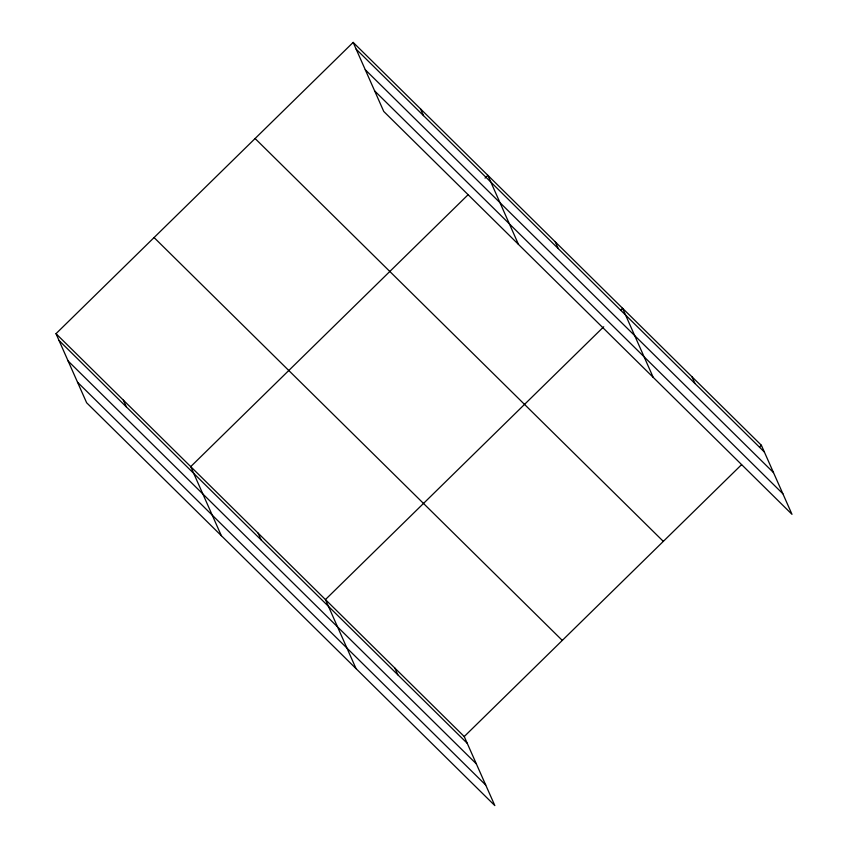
<?xml version="1.0" encoding="UTF-8"?>
<svg xmlns="http://www.w3.org/2000/svg" width="848" height="848" viewBox="0 0 848 848"><rect width="100%" height="100%" fill="white"/><g stroke="black" fill="none" stroke-linecap="round" stroke-linejoin="round"><path stroke-width="1.27" d="M56.01 333.677L464.238 736.541L494.84 805.6L86.623 402.747L56.01 333.677L353.16 42.4L761.377 445.253L791.99 514.323L383.762 111.459L353.16 42.4M468.075 194.754L190.726 466.623L221.339 535.682M485.045 178.112L487.865 175.345L518.478 244.404M603.723 326.766L325.441 599.568L356.043 668.627M620.694 310.135L622.58 308.28L653.193 377.349M464.238 736.541L741.576 464.662M759.49 447.108L761.377 445.253M356.16 49.173L764.387 452.026M365.265 69.727L773.493 472.59M374.657 90.906L782.874 493.759M255.1 138.521L663.327 541.384M154.071 237.557L562.298 640.42M59.021 340.461L467.237 743.314M68.126 361.015L476.353 763.868M77.507 382.194L485.734 785.047M691.979 376.766L694.989 383.55M555.228 241.818L558.228 248.591M420.513 108.873L423.512 115.646M394.839 668.054L397.839 674.828M258.089 533.095L261.089 539.869M123.373 400.15L126.373 406.923"/></g></svg>
